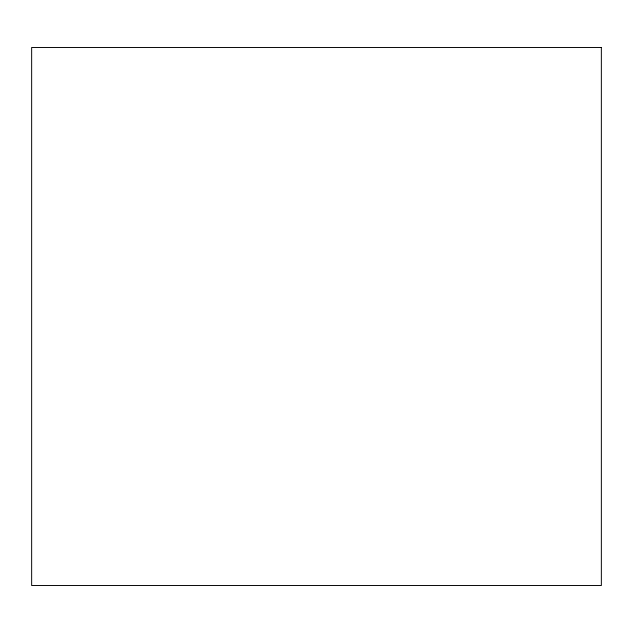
<?xml version="1.0" encoding="UTF-8"?>
<svg xmlns="http://www.w3.org/2000/svg" width="633" height="633" viewBox="0 0 633 633"><rect width="100%" height="100%" fill="white"/><g stroke="black" fill="none" stroke-linecap="round" stroke-linejoin="round"><path stroke-width="0.95" d="M601.35 47.475L31.65 47.475L31.65 585.525L601.35 585.525L601.35 47.475"/></g></svg>
